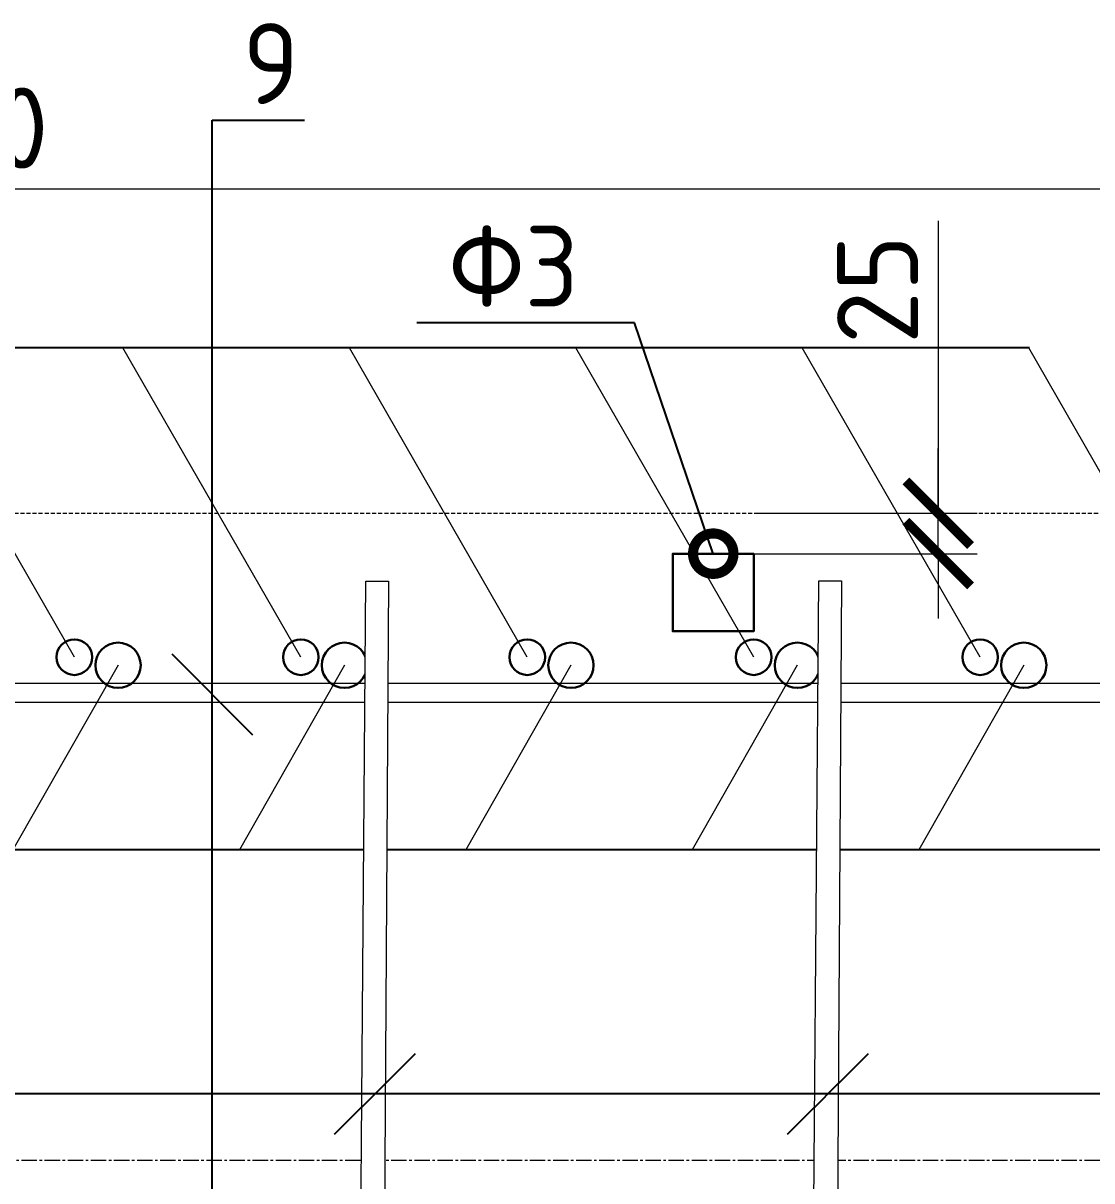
# Model space of a CAD drawing. Header units: millimetres. Extents: x -65574 to 111613, y -106550 to -50518.
# Drawn here: x 19927 to 20587, y -53856 to -53141 of the extents above; entities that cross this region are included whole.
import ezdxf
from ezdxf import colors
from ezdxf.entities.mleader import LeaderData, LeaderLine
from ezdxf.math import Vec2, Vec3

# ---------------------------------------------------------------- set-up
doc = ezdxf.new("R2010")
doc.units = ezdxf.units.MM
doc.linetypes.add('CENTER2', pattern=[28.575, 19.05, -3.175, 3.175, -3.175])
doc.linetypes.add('невидимая', pattern=[0.375, 0.25, -0.125])
doc.layers.get('Defpoints').update_dxf_attribs({"color": 6})
doc.styles.add('GOST-2.304_Type-B', font='GOST Common.ttf')
doc.dimstyles.new('УРСТ', dxfattribs={"dimtxt": 2.5, "dimasz": 2, "dimexe": 1.2, "dimexo": 1.5, "dimtad": 1, "dimdec": 0, "dimrnd": 1, "dimtxsty": 'GOST-2.304_Type-B', "dimblk": 'ARCHTICK', "dimcen": 2, "dimdle": 2, "dimazin": 3, "dimtfac": 1, "dimtdec": 0, "dimtmove": 1, "dimatfit": 0, "dimldrblk": 'NONE', "dimlwd": 15, "dimlwe": 15})

# ---------------------------------------------------------------- blocks, each defined once
blk = doc.blocks.new('_ArchTick')
at = {"color": 0, "linetype": 'ByBlock', "const_width": 0.15}
blk.add_lwpolyline([(-0.5, -0.5), (0.5, 0.5)], dxfattribs=at)
blk = doc.blocks.new('*D342')
at = {"color": 0, "lineweight": 15, "ltscale": 100, "transparency": 16777216}
for p, q in [((18865.24, -53507.61), (18865.24, -53219)), ((20685.26, -53507.61), (20685.26, -53219)), ((18825.24, -53243), (20725.26, -53243))]:
    blk.add_line(p, q, dxfattribs=at)
at = {"layer": 'Defpoints', "color": 0, "lineweight": -2, "ltscale": 100, "transparency": 16777216}
for p in [(20685.26, -53243), (18865.24, -53537.61), (20685.26, -53537.61)]:
    blk.add_point(p, dxfattribs=at)
at = {"color": 0, "lineweight": 15, "ltscale": 100, "transparency": 16777216, "xscale": 40, "yscale": 40, "zscale": 40, "rotation": 180}
blk.add_blockref('_ArchTick', (18865.24, -53243), dxfattribs=at)
at = {"color": 0, "lineweight": 15, "ltscale": 100, "transparency": 16777216, "xscale": 40, "yscale": 40, "zscale": 40}
blk.add_blockref('_ArchTick', (20685.26, -53243), dxfattribs=at)
at = {"color": 0, "lineweight": 15, "ltscale": 100, "transparency": 16777216, "insert": (19775.25, -53205.5), "char_height": 50, "attachment_point": 5, "style": 'GOST-2.304_Type-B'}
blk.add_mtext('\\A1;13х140=1820', dxfattribs=at)
blk = doc.blocks.new('_None')
blk = doc.blocks.new('_DotSmall')
at = {"color": 0, "linetype": 'ByBlock', "const_width": 0.5}
blk.add_lwpolyline([(-0.0625, 0, 1), (0.0625, 0, 1)], format="xyb", close=True, dxfattribs=at)
blk = doc.blocks.new('_Oblique')
at = {"color": 0, "linetype": 'ByBlock', "lineweight": -2}
blk.add_line((-0.5, -0.5), (0.5, 0.5), dxfattribs=at)
blk = doc.blocks.new('*U264')
at = {"lineweight": 30}
blk.add_circle((0, 0), 14, dxfattribs=at)
blk = doc.blocks.new('*U265')
at = {"color": 0, "linetype": 'ByBlock', "lineweight": -2, "transparency": 16777216}
for p in [(1120, 0), (1260, 0), (1400, 0), (1540, 0), (1680, 0)]:
    blk.add_blockref('*U264', p, dxfattribs=at)
blk = doc.blocks.new('*U277')
at = {"linetype": 'ByBlock', "lineweight": 15, "ltscale": 100}
blk.add_lwpolyline([(32.02, -57), (-32.91, 57)], dxfattribs=at)
blk = doc.blocks.new('*U278')
at = {"color": 0, "linetype": 'ByBlock', "lineweight": -2, "transparency": 16777216}
for p in [(1120, 0), (1260, 0), (1400, 0), (1540, 0), (1680, 0)]:
    blk.add_blockref('*U277', p, dxfattribs=at)
blk = doc.blocks.new('*D380')
at = {"color": 0, "lineweight": 15, "transparency": 16777216}
for p, q in [((20492.35, -53262.79), (20492.35, -53443.61)), ((20492.35, -53443.61), (20492.35, -53403.61)), ((20379.11, -53443.61), (20516.35, -53443.61)), ((20492.35, -53468.61), (20492.35, -53443.61)), ((20492.35, -53468.61), (20492.35, -53443.61)), ((20378.26, -53468.61), (20516.35, -53468.61)), ((20492.35, -53468.61), (20492.35, -53508.61))]:
    blk.add_line(p, q, dxfattribs=at)
at = {"layer": 'Defpoints', "color": 0, "lineweight": -2, "transparency": 16777216}
for p in [(20379.11, -53443.61), (20492.35, -53443.61), (20378.26, -53468.61)]:
    blk.add_point(p, dxfattribs=at)
at = {"color": 0, "lineweight": 15, "transparency": 16777216, "xscale": 40, "yscale": 40, "zscale": 40}
for p, rotation in [((20492.35, -53443.61), 270), ((20492.35, -53468.61), 90)]:
    blk.add_blockref('_ArchTick', p, dxfattribs=dict(at, rotation=rotation))
at = {"color": 0, "lineweight": 15, "transparency": 16777216, "insert": (20454.85, -53305.29), "char_height": 50, "attachment_point": 5, "rotation": 90, "style": 'GOST-2.304_Type-B'}
blk.add_mtext('\\A1;25', dxfattribs=at)
blk = doc.blocks.new('*U297')
at = {"lineweight": 30}
blk.add_circle((0, 0), 11, dxfattribs=at)
blk = doc.blocks.new('*U298')
at = {"color": 0, "linetype": 'ByBlock', "lineweight": -2, "transparency": 16777216}
for p in [(1120, 0), (1260, 0), (1400, 0), (1540, 0), (1680, 0)]:
    blk.add_blockref('*U297', p, dxfattribs=at)
blk = doc.blocks.new('*U299')
at = {"linetype": 'ByBlock', "lineweight": 15, "ltscale": 100}
blk.add_lwpolyline([(54.75, -95.6), (-55.19, 95.6)], dxfattribs=at)
blk = doc.blocks.new('*U296')
at = {"color": 0, "linetype": 'ByBlock', "lineweight": -2, "transparency": 16777216}
for p in [(1120, 0), (1260, 0), (1400, 0), (1540, 0), (1680, 0), (1820, 0)]:
    blk.add_blockref('*U299', p, dxfattribs=at)

msp = doc.modelspace()

# ---------------------------------------------------------------- linework, layer by layer
at = {"linetype": 'CENTER2', "lineweight": 5, "ltscale": 0.5}
msp.add_line((18811.15, -53843.61), (20711.15, -53843.61), dxfattribs=at)
at = {"linetype": 'невидимая', "lineweight": 15, "ltscale": 10}
msp.add_lwpolyline([(18811.15, -54243.61), (18811.15, -53443.61), (20711.15, -53443.61), (20711.15, -54243.61)], close=True, dxfattribs=at)
at = {"lineweight": 30, "ltscale": 100}
msp.add_lwpolyline([(20378.26, -53468.61), (20328.26, -53468.61), (20328.26, -53516.61), (20378.26, -53516.61)], close=True, dxfattribs=at)
at = {"lineweight": 15}
msp.add_lwpolyline([(18811.15, -53560.61), (18811.15, -53548.61), (20711.15, -53548.61), (20711.15, -53560.61)], close=True, dxfattribs=at)

# ---------------------------------------------------------------- block references
msp.add_blockref('*U265', (18865.26, -53537.61))
at = {"xscale": -1, "rotation": 180}
msp.add_blockref('*U278', (18833.22, -53594.61), dxfattribs=at)

# ---------------------------------------------------------------- dimensions: what is measured, and where the dimension line sits
at = {"lineweight": 15, "ltscale": 100}
dim = msp.add_linear_dim(base=(20685.26, -53243), p1=(18865.24, -53537.61), p2=(20685.26, -53537.61), angle=0, text='13х140=<>', dimstyle='УРСТ', override={"dimscale": 0, "dimtxsty": 'GOST-2.304_Type-B'}, dxfattribs=at)
dim.commit()
dim.dimension.update_dxf_attribs({"geometry": '*D342', "text_midpoint": (19775.25, -53205.5)})
at = {"lineweight": 15}
dim = msp.add_linear_dim(base=(20492.35, -53443.61), p1=(20378.26, -53468.61), p2=(20379.11, -53443.61), angle=90, dimstyle='УРСТ', override={"dimscale": 0, "dimexo": 0, "dimtxsty": 'GOST-2.304_Type-B'}, dxfattribs=at)
dim.commit()
dim.dimension.update_dxf_attribs({"geometry": '*D380', "text_midpoint": (20481.66, -53305.29), "dimtype": 160})

# ---------------------------------------------------------------- leaders
ml = msp.add_multileader_mtext('Standard', dxfattribs=at)
ml.set_content('9', color=256, style='GOST-2.304_Type-B')
ml.set_leader_properties()
ml.set_arrow_properties(name='OBLIQUE')
ml.build(insert=Vec2(0, 0))
ml.multileader.update_dxf_attribs({"text_left_attachment_type": 6, "text_right_attachment_type": 6, "dogleg_length": 2.5, "arrow_head_size": 50, "scale": 20})
ctx = ml.context
ctx.base_point, ctx.scale, ctx.char_height, ctx.arrow_head_size, ctx.plane_origin = Vec3(20060.29, -53200.65), 20, 50, 50, Vec3(20043.45, -53200.65)
ctx.left_attachment, ctx.right_attachment = 6, 6
notes = []
notes.append((ctx, [(0, (1, 1, 0), (20043.45, -53200.65), (1, 0), 16.85, [(0, [(20043.45, -54131.61)], 0, []), (1, [(20043.45, -53555.61)], 0, [])])]))
ctx.mtext.insert, ctx.mtext.flow_direction = Vec3(20062.29, -53140.65), 5
at = {"lineweight": 15, "ltscale": 100}
ml = msp.add_multileader_mtext('Standard', dxfattribs=at)
ml.set_content('Ф3', color=256, style='GOST-2.304_Type-B')
ml.set_leader_properties()
ml.set_arrow_properties(name='DOTSMALL')
ml.build(insert=Vec2(0, 0))
ml.multileader.update_dxf_attribs({"text_left_attachment_type": 6, "text_right_attachment_type": 6, "dogleg_length": 1, "arrow_head_size": 50, "scale": 20})
ctx = ml.context
ctx.base_point, ctx.scale, ctx.char_height, ctx.arrow_head_size, ctx.landing_gap_size, ctx.plane_origin = Vec3(20169.57, -53325.94), 20, 50, 50, 20, Vec3(20131.36, -54134.12)
ctx.left_attachment, ctx.right_attachment = 6, 6
notes.append((ctx, [(1, (1, 1, 0), (20304.57, -53325.94), (-1, 0), 20, [(0, [(20353.26, -53468.61)], 0, [])])]))
ctx.mtext.insert, ctx.mtext.flow_direction = Vec3(20189.57, -53265.94), 5
at = {"lineweight": 15}
ml = msp.add_multileader_mtext('Standard', dxfattribs=at)
ml.set_content('1', color=256, style='GOST-2.304_Type-B')
ml.set_leader_properties()
ml.set_arrow_properties(name='NONE')
ml.build(insert=Vec2(0, 0))
ml.multileader.update_dxf_attribs({"text_right_attachment_type": 6, "dogleg_length": 2.5, "arrow_head_size": 50, "scale": 20})
ctx = ml.context
ctx.base_point, ctx.scale, ctx.char_height, ctx.arrow_head_size, ctx.plane_origin = Vec3(18677.88, -53306.41), 20, 50, 50, Vec3(18728.73, -53341.41)
ctx.right_attachment, ctx.text_align_type = 6, 2
notes.append((ctx, [(0, (1, 1, 0), (18728.73, -53341.41), (-1, 0), 16.85, [(0, [(20548.73, -53341.41)], 0, [])])]))
ctx.mtext.insert, ctx.mtext.alignment, ctx.mtext.flow_direction = Vec3(18709.88, -53281.41), 3, 5
ml = msp.add_multileader_mtext('Standard', dxfattribs=at)
ml.set_content('3', color=256, style='GOST-2.304_Type-B')
ml.set_leader_properties()
ml.set_arrow_properties(name='NONE')
ml.build(insert=Vec2(0, 0))
ml.multileader.update_dxf_attribs({"text_right_attachment_type": 6, "dogleg_length": 2.5, "arrow_head_size": 50, "scale": 20})
ctx = ml.context
ctx.base_point, ctx.scale, ctx.char_height, ctx.arrow_head_size, ctx.plane_origin = Vec3(18699.34, -53616.61), 20, 50, 50, Vec3(18800.31, -53663.61)
ctx.right_attachment, ctx.text_align_type = 6, 2
notes.append((ctx, [(0, (1, 1, 0), (18800.31, -53651.61), (-1, 0), 71.98, [(0, [(20620.31, -53651.61)], 0, [])])]))
ctx.mtext.insert, ctx.mtext.alignment, ctx.mtext.flow_direction = Vec3(18726.34, -53591.61), 3, 5
for ctx, leaders in notes:
    for number, flags, end, landing, length, lines in leaders:
        leader = LeaderData()
        leader.index, (leader.has_last_leader_line, leader.has_dogleg_vector, leader.attachment_direction) = number, flags
        leader.last_leader_point, leader.dogleg_vector, leader.dogleg_length = Vec3(end), Vec3(landing), length
        for number, points, colour, breaks in lines:
            line = LeaderLine()
            line.index, line.vertices, line.color, line.breaks = number, Vec3.list(points), colors.encode_raw_color(colour), breaks
            leader.lines.append(line)
        ctx.leaders.append(leader)

# ---------------------------------------------------------------- next in the draw order: wipeouts: each hides what was drawn before it
for points in [[(20138.55, -53485.55), (20152.56, -53485.62), (20148.02, -54205.61), (20132.86, -54205.98)], [(20418.55, -53485.37), (20432.56, -53485.44), (20428.02, -54205.43), (20412.86, -54205.8)]]:
    msp.add_wipeout(points)

# ---------------------------------------------------------------- next in the draw order: linework, layer by layer
for points in [[(20148.02, -54205.61), (20132.86, -54205.98), (20138.55, -53485.55), (20152.55, -53485.62)], [(20428.02, -54205.43), (20412.86, -54205.8), (20418.55, -53485.37), (20432.55, -53485.44)]]:
    msp.add_lwpolyline(points, close=True, dxfattribs=at)

# ---------------------------------------------------------------- next in the draw order: block references
for name, p in [('*U296', (18783.5, -53437.01)), ('*U298', (18838.26, -53532.61))]:
    msp.add_blockref(name, p)

# ---------------------------------------------------------------- next in the draw order: leaders
ml = msp.add_multileader_mtext('Standard', dxfattribs=at)
ml.set_content('10', color=256, style='GOST-2.304_Type-B')
ml.set_leader_properties()
ml.set_arrow_properties(name='OBLIQUE')
ml.build(insert=Vec2(0, 0))
ml.multileader.update_dxf_attribs({"text_left_attachment_type": 6, "text_right_attachment_type": 6, "dogleg_length": 0.842, "arrow_head_size": 50, "scale": 20})
ctx = ml.context
ctx.base_point, ctx.scale, ctx.char_height, ctx.arrow_head_size, ctx.plane_origin = Vec3(18670.29, -53802.52), 20, 50, 50, Vec3(18732.92, -53802.52)
ctx.left_attachment, ctx.right_attachment = 6, 6
notes = []
notes.append((ctx, [(0, (1, 1, 0), (18741.13, -53802.52), (-1, 0), 16.85, [(0, [(20704.14, -53802.6)], 0, []), (1, [(18884.14, -53802.52)], 0, []), (2, [(19164.14, -53802.52)], 0, []), (3, [(19444.14, -53802.52)], 0, []), (4, [(20144.14, -53802.52)], 0, []), (5, [(20424.14, -53802.52)], 0, [])])]))
ctx.mtext.insert, ctx.mtext.flow_direction = Vec3(18672.29, -53742.52), 5
for ctx, leaders in notes:
    for number, flags, end, landing, length, lines in leaders:
        leader = LeaderData()
        leader.index, (leader.has_last_leader_line, leader.has_dogleg_vector, leader.attachment_direction) = number, flags
        leader.last_leader_point, leader.dogleg_vector, leader.dogleg_length = Vec3(end), Vec3(landing), length
        for number, points, colour, breaks in lines:
            line = LeaderLine()
            line.index, line.vertices, line.color, line.breaks = number, Vec3.list(points), colors.encode_raw_color(colour), breaks
            leader.lines.append(line)
        ctx.leaders.append(leader)

doc.saveas('drawing.dxf')
